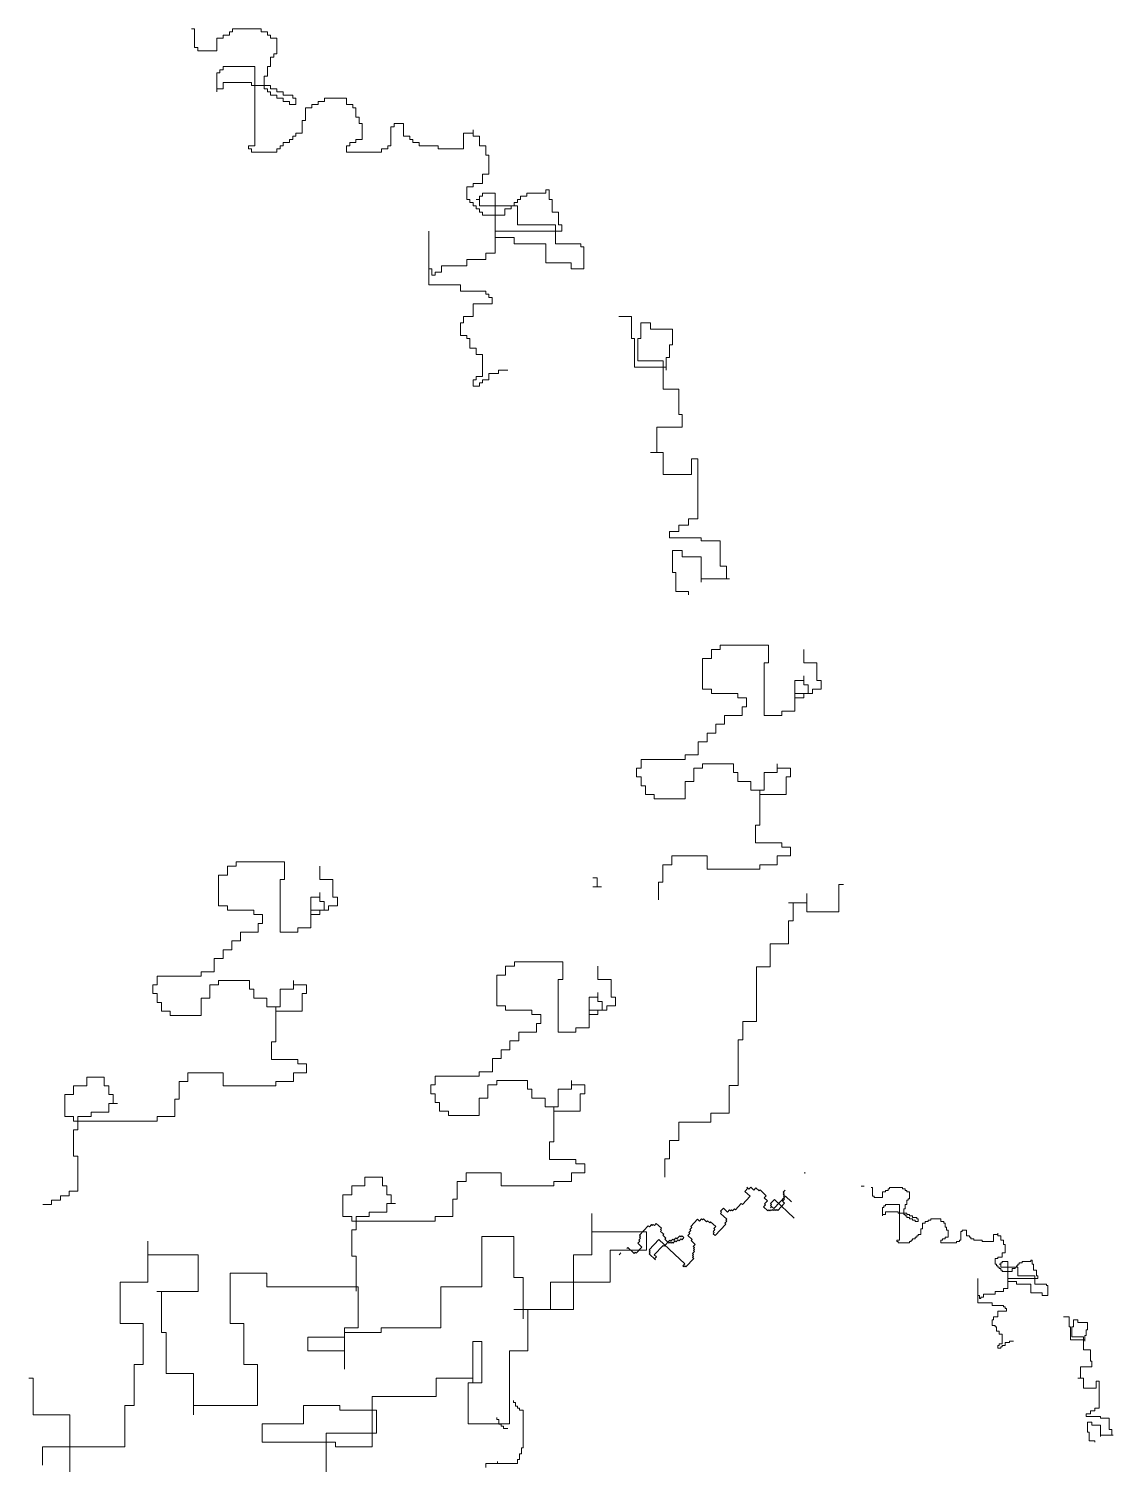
# Model space of a CAD drawing. Header units: millimetres. Extents: x 12377 to 30673, y 89761 to 101952.
# Drawn here: x 25933.7 to 26130.8, y 98756.9 to 99018 of the extents above; entities that cross this region are included whole.
import ezdxf

# ---------------------------------------------------------------- set-up
doc = ezdxf.new("R2010")
doc.units = ezdxf.units.MM

# ---------------------------------------------------------------- blocks, each defined once
blk = doc.blocks.new('A$C27A05B7E')
at = {"lineweight": 0}
for p, q in [((164.48, 896.14), (165.05, 896.14)), ((165.05, 896.14), (165.05, 892.69)), ((171.38, 895.56), (171.96, 895.56)), ((171.38, 894.99), (171.38, 895.56)), ((171.96, 896.14), (177.14, 896.14)), ((171.96, 895.56), (171.96, 896.14)), ((177.14, 896.14), (177.14, 895.56)), ((177.14, 895.56), (178.29, 895.56)), ((178.29, 895.56), (178.29, 894.99)), ((169.08, 894.41), (170.23, 894.41)), ((169.08, 892.11), (169.08, 894.41)), ((170.23, 894.99), (171.38, 894.99)), ((170.23, 894.41), (170.23, 894.99)), ((178.29, 894.99), (178.87, 894.99)), ((178.87, 894.99), (178.87, 894.41)), ((178.87, 894.41), (180.02, 894.41)), ((180.02, 894.41), (180.02, 891.54)), ((165.05, 892.69), (165.63, 892.69)), ((165.63, 892.69), (165.63, 892.11)), ((165.63, 892.11), (169.08, 892.11)), ((178.87, 890.96), (178.87, 889.24)), ((179.44, 890.96), (178.87, 890.96)), ((179.44, 891.54), (179.44, 890.96)), ((180.02, 891.54), (179.44, 891.54)), ((169.08, 888.09), (169.66, 888.09)), ((169.08, 884.64), (169.08, 888.09)), ((169.66, 888.66), (170.23, 888.66)), ((169.66, 888.09), (169.66, 888.66)), ((170.23, 889.24), (175.99, 889.24)), ((170.23, 888.66), (170.23, 889.24)), ((175.99, 889.24), (175.99, 874.86)), ((178.29, 889.24), (178.29, 887.51)), ((178.87, 889.24), (178.29, 889.24)), ((170.23, 885.21), (169.08, 885.21)), ((170.23, 886.36), (170.23, 885.21)), ((175.41, 886.36), (170.23, 886.36)), ((175.41, 885.79), (175.41, 886.36)), ((178.87, 885.79), (175.41, 885.79)), ((177.71, 887.51), (177.71, 885.21)), ((178.29, 887.51), (177.71, 887.51)), ((177.71, 885.21), (178.29, 885.21)), ((178.29, 885.21), (178.29, 884.64)), ((178.87, 885.21), (178.87, 885.79)), ((180.02, 885.21), (178.87, 885.21)), ((180.02, 884.64), (180.02, 885.21)), ((178.29, 884.64), (178.87, 884.64)), ((178.87, 884.64), (178.87, 884.06)), ((178.87, 884.06), (180.02, 884.06)), ((181.17, 884.64), (180.02, 884.64)), ((180.02, 884.06), (180.02, 883.49)), ((180.02, 883.49), (181.17, 883.49)), ((181.17, 884.06), (181.17, 884.64)), ((182.89, 884.06), (181.17, 884.06)), ((181.17, 883.49), (181.17, 882.91)), ((181.17, 882.91), (182.32, 882.91)), ((182.32, 882.91), (182.32, 882.34)), ((182.89, 883.49), (182.89, 884.06)), ((183.47, 883.49), (182.89, 883.49)), ((183.47, 882.34), (183.47, 883.49)), ((187.5, 882.91), (188.65, 882.91)), ((187.5, 882.34), (187.5, 882.91)), ((188.65, 882.91), (188.65, 883.49)), ((188.65, 883.49), (192.68, 883.49)), ((192.68, 883.49), (192.68, 882.34)), ((182.32, 882.34), (183.47, 882.34)), ((185.2, 881.76), (186.35, 881.76)), ((185.2, 879.46), (185.2, 881.76)), ((186.35, 882.34), (187.5, 882.34)), ((186.35, 881.76), (186.35, 882.34)), ((192.68, 882.34), (193.83, 882.34)), ((193.83, 882.34), (193.83, 881.76)), ((193.83, 881.76), (194.4, 881.76)), ((194.4, 881.76), (194.4, 880.04)), ((194.4, 880.04), (194.98, 880.04)), ((194.98, 880.04), (194.98, 878.89)), ((183.47, 877.16), (184.62, 877.16)), ((183.47, 876.59), (183.47, 877.16)), ((184.62, 879.46), (185.2, 879.46)), ((184.62, 877.16), (184.62, 879.46)), ((194.98, 878.89), (195.55, 878.89)), ((195.55, 878.89), (195.55, 876.01)), ((200.73, 878.31), (201.31, 878.31)), ((200.73, 874.86), (200.73, 878.31)), ((201.31, 878.89), (203.03, 878.89)), ((201.31, 878.31), (201.31, 878.89)), ((203.03, 878.89), (203.03, 876.59)), ((213.97, 877.16), (215.69, 877.16)), ((213.97, 874.29), (213.97, 877.16)), ((215.69, 877.74), (215.69, 876.59)), ((215.69, 877.16), (215.69, 877.74)), ((174.84, 874.86), (174.84, 874.29)), ((175.99, 874.86), (174.84, 874.86)), ((180.59, 874.86), (181.17, 874.86)), ((180.59, 874.29), (180.59, 874.86)), ((181.17, 875.44), (182.32, 875.44)), ((181.17, 874.86), (181.17, 875.44)), ((182.32, 876.01), (182.89, 876.01)), ((182.32, 875.44), (182.32, 876.01)), ((182.89, 876.59), (183.47, 876.59)), ((182.89, 876.01), (182.89, 876.59)), ((193.25, 874.86), (192.68, 874.86)), ((192.68, 874.86), (192.68, 873.71)), ((193.25, 875.44), (193.25, 874.86)), ((194.4, 875.44), (193.25, 875.44)), ((194.4, 876.01), (194.4, 875.44)), ((195.55, 876.01), (194.4, 876.01)), ((200.16, 874.86), (200.73, 874.86)), ((200.16, 874.29), (200.16, 874.86)), ((203.03, 876.59), (204.19, 876.59)), ((204.19, 876.59), (204.19, 876.01)), ((204.19, 876.01), (204.76, 876.01)), ((204.76, 876.01), (204.76, 875.44)), ((204.76, 875.44), (205.91, 875.44)), ((205.91, 875.44), (205.91, 874.86)), ((205.91, 874.86), (209.36, 874.86)), ((209.36, 874.86), (209.36, 874.29)), ((215.69, 876.59), (216.85, 876.59)), ((216.85, 876.59), (216.85, 874.86)), ((216.85, 874.86), (218, 874.86)), ((218, 874.86), (218, 873.14)), ((174.84, 874.29), (175.41, 874.29)), ((175.41, 874.29), (175.41, 873.71)), ((175.41, 873.71), (180.02, 873.71)), ((180.02, 874.29), (180.59, 874.29)), ((180.02, 873.71), (180.02, 874.29)), ((192.68, 873.71), (199.01, 873.71)), ((199.01, 874.29), (200.16, 874.29)), ((199.01, 873.71), (199.01, 874.29)), ((209.36, 874.29), (213.97, 874.29)), ((218, 873.14), (218.57, 873.14)), ((218.57, 873.14), (218.57, 869.69)), ((217.42, 869.69), (217.42, 867.96)), ((218.57, 869.69), (217.42, 869.69)), ((214.54, 867.39), (214.54, 865.09)), ((215.69, 867.39), (214.54, 867.39)), ((215.69, 867.96), (215.69, 867.39)), ((217.42, 867.96), (215.69, 867.96)), ((228.93, 866.81), (229.51, 866.81)), ((228.93, 866.24), (228.93, 866.81)), ((229.51, 866.81), (229.51, 865.09)), ((214.54, 865.09), (215.12, 865.09)), ((215.12, 865.09), (215.12, 864.51)), ((215.12, 864.51), (215.69, 864.51)), ((215.69, 864.51), (215.69, 863.94)), ((216.27, 865.09), (216.85, 865.09)), ((216.85, 865.09), (216.27, 865.09)), ((216.85, 865.66), (217.42, 865.66)), ((216.85, 865.09), (216.85, 865.66)), ((216.85, 863.94), (216.85, 865.09)), ((217.42, 866.24), (219.72, 866.24)), ((217.42, 865.66), (217.42, 866.24)), ((219.72, 866.24), (219.72, 855.31)), ((223.18, 864.51), (223.75, 864.51)), ((223.18, 863.94), (223.18, 864.51)), ((223.75, 865.09), (224.33, 865.09)), ((223.75, 864.51), (223.75, 865.09)), ((224.33, 865.66), (225.48, 865.66)), ((224.33, 865.09), (224.33, 865.66)), ((225.48, 866.24), (228.93, 866.24)), ((225.48, 865.66), (225.48, 866.24)), ((229.51, 865.09), (230.08, 865.09)), ((230.08, 865.09), (230.08, 862.79)), ((215.69, 863.94), (216.27, 863.94)), ((216.27, 863.94), (216.27, 863.36)), ((216.27, 863.36), (216.85, 863.36)), ((223.75, 863.94), (216.85, 863.94)), ((216.85, 863.36), (216.85, 862.79)), ((216.85, 862.79), (217.42, 862.79)), ((217.42, 862.79), (217.42, 862.21)), ((217.42, 862.21), (221.45, 862.21)), ((221.45, 863.36), (222.6, 863.36)), ((221.45, 862.21), (221.45, 863.36)), ((222.6, 863.94), (223.18, 863.94)), ((222.6, 863.36), (222.6, 863.94)), ((223.75, 860.49), (223.75, 863.94)), ((230.08, 862.79), (231.23, 862.79)), ((231.23, 862.79), (231.23, 860.49)), ((207.64, 859.34), (207.64, 849.56)), ((207.64, 852.44), (207.64, 859.34)), ((219.72, 859.34), (219.72, 858.19)), ((231.81, 859.34), (219.72, 859.34)), ((230.66, 860.49), (223.75, 860.49)), ((230.66, 857.04), (230.66, 860.49)), ((231.23, 860.49), (231.81, 860.49)), ((231.81, 860.49), (231.81, 859.34)), ((219.72, 858.19), (223.18, 858.19)), ((223.18, 858.19), (223.18, 857.04)), ((223.18, 857.04), (228.93, 857.04)), ((228.93, 857.04), (228.93, 853.59)), ((235.26, 857.04), (230.66, 857.04)), ((235.26, 856.46), (235.26, 857.04)), ((235.84, 856.46), (235.26, 856.46)), ((235.84, 852.44), (235.84, 856.46)), ((214.54, 854.16), (214.54, 853.01)), ((218, 854.16), (214.54, 854.16)), ((218, 855.31), (218, 854.16)), ((219.72, 855.31), (218, 855.31)), ((208.21, 852.44), (207.64, 852.44)), ((208.21, 851.29), (208.21, 852.44)), ((208.79, 851.29), (208.21, 851.29)), ((208.79, 851.86), (208.79, 851.29)), ((209.94, 851.86), (208.79, 851.86)), ((209.94, 853.01), (209.94, 851.86)), ((214.54, 853.01), (209.94, 853.01)), ((228.93, 853.59), (233.53, 853.59)), ((233.53, 853.59), (233.53, 852.44)), ((233.53, 852.44), (235.84, 852.44)), ((207.64, 849.56), (213.39, 849.56)), ((213.39, 849.56), (213.39, 848.41)), ((213.39, 848.41), (218, 848.41)), ((218, 848.41), (218, 847.84)), ((215.69, 846.11), (215.69, 843.81)), ((219.15, 846.11), (215.69, 846.11)), ((218, 847.84), (218.57, 847.84)), ((218.57, 847.84), (218.57, 847.26)), ((218.57, 847.26), (219.15, 847.26)), ((219.15, 847.26), (219.15, 846.11)), ((213.97, 843.81), (213.97, 842.66)), ((215.69, 843.81), (213.97, 843.81)), ((242.17, 843.81), (244.47, 843.81)), ((244.47, 843.81), (244.47, 839.79)), ((213.39, 842.66), (213.39, 840.36)), ((213.97, 842.66), (213.39, 842.66)), ((246.19, 842.66), (246.19, 839.79)), ((247.92, 842.66), (246.19, 842.66)), ((247.92, 841.51), (247.92, 842.66)), ((251.95, 841.51), (247.92, 841.51)), ((251.95, 838.64), (251.95, 841.51)), ((213.39, 840.36), (214.54, 840.36)), ((214.54, 840.36), (214.54, 839.79)), ((214.54, 839.79), (215.12, 839.79)), ((215.12, 839.79), (215.12, 838.06)), ((215.12, 838.06), (216.27, 838.06)), ((216.27, 838.06), (216.27, 836.91)), ((244.47, 839.79), (245.04, 839.79)), ((245.04, 839.79), (245.04, 834.61)), ((245.62, 839.79), (245.62, 835.76)), ((246.19, 839.79), (245.62, 839.79)), ((251.37, 838.64), (251.95, 838.64)), ((251.37, 836.34), (251.37, 838.64)), ((216.27, 836.91), (217.42, 836.91)), ((217.42, 836.91), (217.42, 832.89)), ((245.62, 835.76), (250.22, 835.76)), ((250.22, 835.76), (250.22, 830.59)), ((250.8, 836.34), (251.37, 836.34)), ((250.8, 834.04), (250.8, 836.34)), ((216.27, 832.89), (216.27, 832.31)), ((217.42, 832.89), (216.27, 832.89)), ((218.57, 833.46), (220.3, 833.46)), ((218.57, 832.31), (218.57, 833.46)), ((220.3, 834.04), (222.02, 834.04)), ((220.3, 833.46), (220.3, 834.04)), ((245.04, 834.61), (250.8, 834.61)), ((250.8, 834.61), (250.8, 834.04)), ((215.69, 832.31), (215.69, 831.16)), ((216.27, 832.31), (215.69, 832.31)), ((215.69, 831.16), (216.85, 831.16)), ((216.85, 831.74), (217.42, 831.74)), ((216.85, 831.16), (216.85, 831.74)), ((217.42, 832.31), (218.57, 832.31)), ((217.42, 831.74), (217.42, 832.31)), ((250.22, 830.59), (253.1, 830.59)), ((253.1, 830.59), (253.1, 825.99)), ((253.1, 825.99), (253.68, 825.99)), ((253.68, 825.99), (253.68, 823.69)), ((249.07, 823.69), (249.07, 819.09)), ((253.68, 823.69), (249.07, 823.69)), ((247.92, 819.09), (250.22, 819.09)), ((249.07, 819.09), (247.92, 819.09)), ((250.22, 819.09), (250.22, 815.06)), ((255.4, 817.94), (256.55, 817.94)), ((255.4, 815.06), (255.4, 817.94)), ((256.55, 817.94), (256.55, 807.01)), ((250.22, 815.06), (255.4, 815.06)), ((254.83, 807.01), (254.83, 805.86)), ((256.55, 807.01), (254.83, 807.01)), ((251.37, 804.71), (251.37, 803.56)), ((253.1, 804.71), (251.37, 804.71)), ((253.1, 805.86), (253.1, 804.71)), ((254.83, 805.86), (253.1, 805.86)), ((251.37, 803.56), (257.13, 803.56)), ((257.13, 803.56), (257.13, 802.99)), ((257.13, 802.99), (260.58, 802.99)), ((260.58, 802.99), (260.58, 798.39)), ((253.68, 801.26), (251.95, 801.26)), ((251.95, 801.26), (251.95, 797.24)), ((253.68, 800.11), (253.68, 801.26)), ((257.13, 800.11), (253.68, 800.11)), ((257.13, 795.51), (257.13, 800.11)), ((251.95, 797.24), (252.52, 797.24)), ((252.52, 797.24), (252.52, 793.79)), ((260.58, 798.39), (261.73, 798.39)), ((261.73, 798.39), (261.73, 796.09)), ((252.52, 793.79), (254.83, 793.79)), ((254.83, 793.79), (254.83, 793.21)), ((262.31, 796.09), (257.13, 796.09)), ((257.13, 796.09), (257.13, 795.51)), ((261.73, 796.09), (262.31, 796.09)), ((260.6, 783.23), (259.01, 783.23)), ((259.01, 783.23), (259.01, 781.63)), ((269.4, 784.03), (260.6, 784.03)), ((260.6, 784.03), (260.6, 783.23)), ((269.4, 780.84), (269.4, 784.03)), ((275.79, 783.23), (275.79, 780.84)), ((259.01, 781.63), (257.41, 781.63)), ((257.41, 781.63), (257.41, 776.04)), ((268.6, 780.84), (269.4, 780.84)), ((268.6, 771.25), (268.6, 780.84)), ((275.79, 780.84), (278.19, 780.84)), ((278.19, 780.84), (278.19, 777.64)), ((275.79, 777.64), (275.79, 778.44)), ((275.79, 778.44), (275.79, 776.84)), ((257.41, 776.04), (259.01, 776.04)), ((259.01, 776.04), (259.01, 775.25)), ((274.19, 774.45), (274.19, 777.64)), ((274.19, 777.64), (275.79, 777.64)), ((275.79, 776.84), (276.59, 776.84)), ((276.59, 776.84), (276.59, 775.25)), ((278.99, 776.04), (277.39, 776.04)), ((277.39, 776.04), (277.39, 775.25)), ((278.19, 777.64), (278.99, 777.64)), ((278.99, 777.64), (278.99, 776.04)), ((259.01, 775.25), (263.8, 775.25)), ((263.8, 775.25), (263.8, 774.45)), ((263.8, 774.45), (265.4, 774.45)), ((265.4, 772.85), (264.6, 772.85)), ((264.6, 772.85), (264.6, 771.25)), ((265.4, 774.45), (265.4, 772.85)), ((276.59, 775.25), (274.19, 775.25)), ((274.19, 775.25), (274.19, 772.05)), ((275.79, 774.45), (274.19, 774.45)), ((277.39, 775.25), (275.79, 775.25)), ((275.79, 775.25), (275.79, 774.45)), ((264.6, 771.25), (261.4, 771.25)), ((261.4, 771.25), (261.4, 769.66)), ((271.79, 771.25), (268.6, 771.25)), ((274.19, 772.05), (271.79, 772.05)), ((271.79, 772.05), (271.79, 771.25)), ((259.81, 768.06), (258.21, 768.06)), ((258.21, 768.06), (258.21, 766.46)), ((261.4, 769.66), (259.81, 769.66)), ((259.81, 769.66), (259.81, 768.06)), ((258.21, 766.46), (256.61, 766.46)), ((256.61, 766.46), (256.61, 764.07)), ((254.21, 763.27), (246.22, 763.27)), ((246.22, 763.27), (246.22, 761.67)), ((256.61, 764.07), (254.21, 764.07)), ((254.21, 764.07), (254.21, 763.27)), ((257.41, 761.67), (257.41, 762.47)), ((257.41, 762.47), (263, 762.47)), ((263, 762.47), (263, 760.87)), ((270.99, 761.67), (270.99, 762.47)), ((270.99, 762.47), (270.99, 760.87)), ((246.22, 761.67), (245.42, 761.67)), ((245.42, 761.67), (245.42, 760.07)), ((245.42, 760.07), (246.22, 760.07)), ((246.22, 760.07), (246.22, 758.48)), ((255.81, 759.27), (255.81, 761.67)), ((255.81, 761.67), (257.41, 761.67)), ((263, 760.87), (263.8, 760.87)), ((263.8, 760.87), (263.8, 759.27)), ((270.99, 760.87), (268.6, 760.87)), ((268.6, 760.87), (268.6, 757.68)), ((273.39, 761.67), (270.99, 761.67)), ((272.59, 756.88), (272.59, 760.07)), ((272.59, 760.07), (273.39, 760.07)), ((273.39, 760.07), (273.39, 761.67)), ((246.22, 758.48), (247.02, 758.48)), ((247.02, 758.48), (247.02, 756.88)), ((254.21, 756.08), (254.21, 759.27)), ((254.21, 759.27), (255.81, 759.27)), ((263.8, 759.27), (266.2, 759.27)), ((266.2, 759.27), (266.2, 757.68)), ((266.2, 757.68), (267.8, 757.68)), ((267.8, 757.68), (267.8, 756.88)), ((268.6, 757.68), (267.8, 757.68)), ((267.8, 757.68), (267.8, 751.29)), ((247.02, 756.88), (248.62, 756.88)), ((248.62, 756.88), (248.62, 756.08)), ((248.62, 756.08), (254.21, 756.08)), ((267.8, 756.88), (272.59, 756.88)), ((267.8, 751.29), (267, 751.29)), ((267, 751.29), (267, 748.1)), ((267, 748.1), (271.79, 748.1)), ((271.79, 748.1), (271.79, 747.3)), ((271.79, 747.3), (273.39, 747.3)), ((273.39, 747.3), (273.39, 745.7)), ((172.63, 744.62), (172.63, 743.83)), ((181.42, 744.62), (172.63, 744.62)), ((181.42, 741.43), (181.42, 744.62)), ((250.21, 744.1), (250.21, 740.91)), ((251.81, 744.1), (250.21, 744.1)), ((258.21, 745.7), (251.81, 745.7)), ((251.81, 745.7), (251.81, 744.1)), ((258.21, 743.3), (258.21, 745.7)), ((270.99, 744.1), (267.8, 744.1)), ((267.8, 744.1), (267.8, 743.3)), ((273.39, 745.7), (270.99, 745.7)), ((270.99, 745.7), (270.99, 744.1)), ((169.43, 742.23), (169.43, 736.64)), ((171.03, 742.23), (169.43, 742.23)), ((171.03, 743.83), (171.03, 742.23)), ((172.63, 743.83), (171.03, 743.83)), ((180.62, 731.85), (180.62, 741.43)), ((180.62, 741.43), (181.42, 741.43)), ((187.81, 743.83), (187.81, 741.43)), ((187.81, 741.43), (190.21, 741.43)), ((190.21, 741.43), (190.21, 738.24)), ((237.43, 741.71), (238.23, 741.71)), ((238.23, 741.71), (238.23, 740.11)), ((267.8, 743.3), (258.21, 743.3)), ((187.81, 739.04), (187.81, 737.44)), ((187.81, 738.24), (187.81, 739.04)), ((239.03, 740.11), (237.43, 740.11)), ((238.23, 740.11), (239.03, 740.11)), ((250.21, 740.91), (249.42, 740.91)), ((249.42, 740.91), (249.42, 737.71)), ((276.36, 738.87), (276.36, 735.54)), ((276.36, 737.2), (276.36, 738.87)), ((282.19, 740.53), (283.02, 740.53)), ((282.19, 735.54), (282.19, 740.53)), ((169.43, 736.64), (171.03, 736.64)), ((171.03, 736.64), (171.03, 735.84)), ((186.22, 738.24), (187.81, 738.24)), ((186.22, 735.04), (186.22, 738.24)), ((187.81, 737.44), (188.61, 737.44)), ((188.61, 737.44), (188.61, 735.84)), ((189.41, 736.64), (189.41, 735.84)), ((191.01, 736.64), (189.41, 736.64)), ((190.21, 738.24), (191.01, 738.24)), ((191.01, 738.24), (191.01, 736.64)), ((273.03, 737.2), (276.36, 737.2)), ((273.87, 737.2), (273.03, 737.2)), ((273.87, 733.88), (273.87, 737.2)), ((171.03, 735.84), (175.83, 735.84)), ((175.83, 735.84), (175.83, 735.04)), ((175.83, 735.04), (177.42, 735.04)), ((177.42, 735.04), (177.42, 733.45)), ((186.22, 735.84), (186.22, 732.65)), ((188.61, 735.84), (186.22, 735.84)), ((187.81, 735.04), (186.22, 735.04)), ((187.81, 735.84), (187.81, 735.04)), ((189.41, 735.84), (187.81, 735.84)), ((273.03, 733.88), (273.87, 733.88)), ((273.03, 729.72), (273.03, 733.88)), ((276.36, 735.54), (282.19, 735.54)), ((173.43, 731.85), (173.43, 730.25)), ((176.62, 731.85), (173.43, 731.85)), ((176.62, 733.45), (176.62, 731.85)), ((177.42, 733.45), (176.62, 733.45)), ((183.82, 731.85), (180.62, 731.85)), ((183.82, 732.65), (183.82, 731.85)), ((186.22, 732.65), (183.82, 732.65)), ((170.23, 728.65), (170.23, 727.06)), ((171.83, 728.65), (170.23, 728.65)), ((171.83, 730.25), (171.83, 728.65)), ((173.43, 730.25), (171.83, 730.25)), ((269.71, 729.72), (273.03, 729.72)), ((269.71, 725.56), (269.71, 729.72)), ((168.63, 727.06), (168.63, 724.66)), ((170.23, 727.06), (168.63, 727.06)), ((223.19, 726.44), (223.19, 725.64)), ((231.98, 726.44), (223.19, 726.44)), ((231.98, 723.24), (231.98, 726.44)), ((158.24, 723.86), (158.24, 722.27)), ((166.24, 723.86), (158.24, 723.86)), ((166.24, 724.66), (166.24, 723.86)), ((168.63, 724.66), (166.24, 724.66)), ((219.99, 724.04), (219.99, 718.45)), ((221.59, 724.04), (219.99, 724.04)), ((221.59, 725.64), (221.59, 724.04)), ((223.19, 725.64), (221.59, 725.64)), ((231.18, 713.66), (231.18, 723.24)), ((231.18, 723.24), (231.98, 723.24)), ((238.37, 725.64), (238.37, 723.24)), ((238.37, 723.24), (240.77, 723.24)), ((240.77, 723.24), (240.77, 720.05)), ((267.21, 725.56), (269.71, 725.56)), ((267.21, 715.59), (267.21, 725.56)), ((157.44, 722.27), (157.44, 720.67)), ((158.24, 722.27), (157.44, 722.27)), ((157.44, 720.67), (158.24, 720.67)), ((158.24, 720.67), (158.24, 719.07)), ((167.83, 722.27), (169.43, 722.27)), ((167.83, 719.87), (167.83, 722.27)), ((169.43, 723.06), (175.03, 723.06)), ((169.43, 722.27), (169.43, 723.06)), ((175.03, 723.06), (175.03, 721.47)), ((175.03, 721.47), (175.83, 721.47)), ((175.83, 721.47), (175.83, 719.87)), ((180.62, 721.47), (180.62, 718.27)), ((183.02, 721.47), (180.62, 721.47)), ((183.02, 723.06), (183.02, 721.47)), ((183.02, 722.27), (183.02, 723.06)), ((185.42, 722.27), (183.02, 722.27)), ((184.62, 720.67), (185.42, 720.67)), ((184.62, 717.47), (184.62, 720.67)), ((185.42, 720.67), (185.42, 722.27)), ((238.37, 720.85), (238.37, 719.25)), ((238.37, 720.05), (238.37, 720.85)), ((158.24, 719.07), (159.04, 719.07)), ((159.04, 719.07), (159.04, 717.47)), ((166.24, 719.87), (167.83, 719.87)), ((166.24, 716.68), (166.24, 719.87)), ((175.83, 719.87), (178.22, 719.87)), ((178.22, 719.87), (178.22, 718.27)), ((178.22, 718.27), (179.82, 718.27)), ((179.82, 718.27), (179.82, 711.88)), ((180.62, 718.27), (179.82, 718.27)), ((179.82, 718.27), (179.82, 717.47)), ((219.99, 718.45), (221.59, 718.45)), ((221.59, 718.45), (221.59, 717.65)), ((236.78, 720.05), (238.37, 720.05)), ((236.78, 716.86), (236.78, 720.05)), ((238.37, 719.25), (239.17, 719.25)), ((239.17, 719.25), (239.17, 717.65)), ((239.97, 718.45), (239.97, 717.65)), ((241.57, 718.45), (239.97, 718.45)), ((240.77, 720.05), (241.57, 720.05)), ((241.57, 720.05), (241.57, 718.45)), ((159.04, 717.47), (160.64, 717.47)), ((160.64, 717.47), (160.64, 716.68)), ((160.64, 716.68), (166.24, 716.68)), ((179.82, 717.47), (184.62, 717.47)), ((221.59, 717.65), (226.39, 717.65)), ((226.39, 717.65), (226.39, 716.86)), ((226.39, 716.86), (227.98, 716.86)), ((227.98, 716.86), (227.98, 715.26)), ((236.78, 717.65), (236.78, 714.46)), ((239.17, 717.65), (236.78, 717.65)), ((238.37, 716.86), (236.78, 716.86)), ((238.37, 717.65), (238.37, 716.86)), ((239.97, 717.65), (238.37, 717.65)), ((264.71, 715.59), (267.21, 715.59)), ((264.71, 712.26), (264.71, 715.59)), ((223.99, 713.66), (223.99, 712.06)), ((227.19, 713.66), (223.99, 713.66)), ((227.19, 715.26), (227.19, 713.66)), ((227.98, 715.26), (227.19, 715.26)), ((234.38, 713.66), (231.18, 713.66)), ((234.38, 714.46), (234.38, 713.66)), ((236.78, 714.46), (234.38, 714.46)), ((179.02, 711.88), (179.02, 708.69)), ((179.82, 711.88), (179.02, 711.88)), ((220.79, 710.47), (220.79, 708.87)), ((222.39, 710.47), (220.79, 710.47)), ((222.39, 712.06), (222.39, 710.47)), ((223.99, 712.06), (222.39, 712.06)), ((263.88, 703.95), (263.88, 712.26)), ((263.88, 712.26), (264.71, 712.26)), ((179.02, 708.69), (183.82, 708.69)), ((183.82, 708.69), (183.82, 707.89)), ((183.82, 707.89), (185.42, 707.89)), ((185.42, 707.89), (185.42, 706.29)), ((219.19, 708.87), (219.19, 706.47)), ((220.79, 708.87), (219.19, 708.87)), ((145.46, 705.5), (148.65, 705.5)), ((145.46, 703.9), (145.46, 705.5)), ((148.65, 705.5), (148.65, 703.9)), ((163.84, 706.29), (163.84, 704.7)), ((170.23, 706.29), (163.84, 706.29)), ((170.23, 703.9), (170.23, 706.29)), ((183.02, 706.29), (183.02, 704.7)), ((185.42, 706.29), (183.02, 706.29)), ((208.8, 705.68), (208.8, 704.08)), ((216.8, 705.68), (208.8, 705.68)), ((216.8, 706.47), (216.8, 705.68)), ((219.19, 706.47), (216.8, 706.47)), ((219.99, 704.88), (225.59, 704.88)), ((219.99, 704.08), (219.99, 704.88)), ((225.59, 704.88), (225.59, 703.28)), ((233.58, 704.88), (233.58, 703.28)), ((233.58, 704.08), (233.58, 704.88)), ((141.46, 698.31), (141.46, 702.3)), ((141.46, 702.3), (143.06, 702.3)), ((143.06, 703.9), (145.46, 703.9)), ((143.06, 702.3), (143.06, 703.9)), ((148.65, 703.9), (149.45, 703.9)), ((149.45, 703.9), (149.45, 702.3)), ((149.45, 702.3), (150.25, 702.3)), ((150.25, 702.3), (150.25, 700.7)), ((163.84, 704.7), (162.24, 704.7)), ((162.24, 704.7), (162.24, 701.5)), ((179.82, 703.9), (170.23, 703.9)), ((179.82, 704.7), (179.82, 703.9)), ((183.02, 704.7), (179.82, 704.7)), ((208, 704.08), (208, 702.48)), ((208.8, 704.08), (208, 704.08)), ((208, 702.48), (208.8, 702.48)), ((208.8, 702.48), (208.8, 700.88)), ((218.39, 704.08), (219.99, 704.08)), ((218.39, 701.68), (218.39, 704.08)), ((225.59, 703.28), (226.39, 703.28)), ((226.39, 703.28), (226.39, 701.68)), ((231.18, 703.28), (231.18, 700.09)), ((233.58, 703.28), (231.18, 703.28)), ((235.98, 704.08), (233.58, 704.08)), ((235.18, 702.48), (235.98, 702.48)), ((235.18, 699.29), (235.18, 702.48)), ((235.98, 702.48), (235.98, 704.08)), ((262.22, 698.96), (262.22, 703.95)), ((262.22, 703.95), (263.88, 703.95)), ((149.45, 700.7), (149.45, 699.11)), ((151.05, 700.7), (149.45, 700.7)), ((150.25, 700.7), (151.05, 700.7)), ((161.44, 701.5), (161.44, 698.31)), ((162.24, 701.5), (161.44, 701.5)), ((208.8, 700.88), (209.6, 700.88)), ((209.6, 700.88), (209.6, 699.29)), ((216.8, 701.68), (218.39, 701.68)), ((216.8, 698.49), (216.8, 701.68)), ((226.39, 701.68), (228.78, 701.68)), ((228.78, 701.68), (228.78, 700.09)), ((228.78, 700.09), (230.38, 700.09)), ((230.38, 700.09), (230.38, 693.7)), ((231.18, 700.09), (230.38, 700.09)), ((230.38, 700.09), (230.38, 699.29)), ((143.06, 698.31), (141.46, 698.31)), ((143.06, 697.51), (143.06, 698.31)), ((158.24, 697.51), (143.06, 697.51)), ((143.86, 698.31), (143.86, 695.91)), ((146.25, 698.31), (143.86, 698.31)), ((146.25, 699.11), (146.25, 698.31)), ((149.45, 699.11), (146.25, 699.11)), ((158.24, 698.31), (158.24, 697.51)), ((161.44, 698.31), (158.24, 698.31)), ((209.6, 699.29), (211.2, 699.29)), ((211.2, 699.29), (211.2, 698.49)), ((211.2, 698.49), (216.8, 698.49)), ((230.38, 699.29), (235.18, 699.29)), ((253.06, 697.3), (258.89, 697.3)), ((253.06, 693.97), (253.06, 697.3)), ((258.89, 698.96), (262.22, 698.96)), ((258.89, 697.3), (258.89, 698.96)), ((143.06, 695.91), (143.06, 691.12)), ((143.86, 695.91), (143.06, 695.91)), ((229.58, 693.7), (229.58, 690.5)), ((230.38, 693.7), (229.58, 693.7)), ((251.4, 693.97), (253.06, 693.97)), ((251.4, 690.65), (251.4, 693.97)), ((143.06, 691.12), (143.86, 691.12)), ((143.86, 691.12), (143.86, 684.73)), ((229.58, 690.5), (234.38, 690.5)), ((234.38, 690.5), (234.38, 689.7)), ((234.38, 689.7), (235.98, 689.7)), ((235.98, 689.7), (235.98, 688.11)), ((250.57, 690.65), (251.4, 690.65)), ((250.57, 687.32), (250.57, 690.65)), ((196.02, 687.31), (199.21, 687.31)), ((196.02, 685.71), (196.02, 687.31)), ((199.21, 687.31), (199.21, 685.71)), ((214.4, 688.11), (214.4, 686.51)), ((220.79, 688.11), (214.4, 688.11)), ((220.79, 685.71), (220.79, 688.11)), ((233.58, 688.11), (233.58, 686.51)), ((235.98, 688.11), (233.58, 688.11)), ((276.01, 688.23), (276.01, 687.97)), ((142.26, 684.73), (142.26, 683.93)), ((143.86, 684.73), (142.26, 684.73)), ((192.02, 680.12), (192.02, 684.11)), ((192.02, 684.11), (193.62, 684.11)), ((193.62, 685.71), (196.02, 685.71)), ((193.62, 684.11), (193.62, 685.71)), ((199.21, 685.71), (200.01, 685.71)), ((200.01, 685.71), (200.01, 684.11)), ((200.01, 684.11), (200.81, 684.11)), ((200.81, 684.11), (200.81, 682.52)), ((214.4, 686.51), (212.8, 686.51)), ((212.8, 686.51), (212.8, 683.32)), ((230.38, 685.71), (220.79, 685.71)), ((230.38, 686.51), (230.38, 685.71)), ((233.58, 686.51), (230.38, 686.51)), ((265.11, 684.71), (265.64, 685.28)), ((266.05, 683.83), (265.11, 684.71)), ((265.64, 685.28), (265.45, 685.46)), ((265.45, 685.46), (265.83, 685.1)), ((265.83, 685.1), (266.18, 685.48)), ((266.18, 685.48), (266.75, 684.95)), ((266.75, 684.95), (267.1, 685.33)), ((267.1, 685.33), (267.67, 684.8)), ((267.67, 684.8), (267.85, 684.98)), ((267.85, 684.98), (268.98, 683.92)), ((272.07, 684.57), (272.43, 684.95)), ((272.26, 684.39), (272.07, 684.57)), ((272.08, 684.21), (272.26, 684.39)), ((272.27, 684.03), (272.08, 684.21)), ((272.1, 683.84), (272.27, 684.03)), ((286.23, 685.68), (286.75, 685.68)), ((288.05, 685.42), (288.31, 685.42)), ((288.31, 685.42), (288.31, 683.87)), ((290.12, 684.64), (290.64, 684.64)), ((290.12, 683.61), (290.12, 684.64)), ((290.64, 684.9), (291.15, 684.9)), ((290.64, 684.64), (290.64, 684.9)), ((291.15, 685.16), (291.41, 685.16)), ((291.15, 684.9), (291.15, 685.16)), ((291.41, 685.42), (293.74, 685.42)), ((291.41, 685.16), (291.41, 685.42)), ((293.74, 685.42), (293.74, 685.16)), ((293.74, 685.16), (294.26, 685.16)), ((294.26, 685.16), (294.26, 684.9)), ((294.26, 684.9), (294.52, 684.9)), ((294.52, 684.9), (294.52, 684.64)), ((294.52, 684.64), (295.04, 684.64)), ((295.04, 684.64), (295.04, 683.35)), ((139.06, 682.34), (137.46, 682.34)), ((139.06, 683.14), (139.06, 682.34)), ((140.66, 683.14), (139.06, 683.14)), ((140.66, 683.93), (140.66, 683.14)), ((142.26, 683.93), (140.66, 683.93)), ((200.01, 682.52), (200.01, 680.92)), ((201.61, 682.52), (200.01, 682.52)), ((200.81, 682.52), (201.61, 682.52)), ((212, 683.32), (212, 680.12)), ((212.8, 683.32), (212, 683.32)), ((260.65, 681.09), (261.18, 681.66)), ((261.18, 681.66), (261.93, 680.95)), ((262.84, 681.16), (263.19, 681.54)), ((263.19, 681.54), (263.38, 681.36)), ((263.38, 681.36), (264.45, 682.49)), ((264.45, 682.49), (264.64, 682.32)), ((264.64, 682.32), (266.05, 683.83)), ((268.85, 682.27), (268.49, 681.89)), ((268.49, 681.89), (269.25, 681.18)), ((268.98, 683.92), (268.63, 683.54)), ((268.63, 683.54), (269.19, 683.01)), ((269.19, 683.01), (268.66, 682.45)), ((268.66, 682.45), (268.85, 682.27)), ((269.25, 681.18), (269.43, 681.37)), ((269.43, 681.37), (269.61, 681.2)), ((269.61, 681.2), (269.79, 681.38)), ((269.76, 682.48), (270.47, 683.24)), ((269.95, 682.3), (269.76, 682.48)), ((269.77, 682.12), (269.95, 682.3)), ((269.96, 681.94), (269.77, 682.12)), ((269.96, 681.94), (269.78, 681.75)), ((269.78, 681.75), (269.96, 681.94)), ((269.79, 681.38), (269.98, 681.21)), ((270.34, 681.58), (269.96, 681.94)), ((269.98, 681.21), (270.16, 681.4)), ((270.16, 681.4), (270.35, 681.22)), ((272.46, 683.85), (270.34, 681.58)), ((270.35, 681.22), (270.52, 681.41)), ((270.47, 683.24), (274.05, 679.87)), ((270.52, 681.41), (270.71, 681.23)), ((270.71, 681.23), (270.89, 681.42)), ((270.89, 681.42), (271.08, 681.24)), ((271.08, 681.24), (272.32, 682.56)), ((271.94, 682.92), (272.3, 683.3)), ((272.32, 682.56), (271.94, 682.92)), ((272.28, 683.66), (272.1, 683.84)), ((272.11, 683.47), (272.28, 683.66)), ((272.3, 683.3), (272.11, 683.47)), ((273.59, 682.79), (272.46, 683.85)), ((288.31, 683.87), (288.57, 683.87)), ((288.57, 683.87), (288.57, 683.61)), ((288.57, 683.61), (290.12, 683.61)), ((290.12, 681.8), (290.38, 681.8)), ((290.12, 680.25), (290.12, 681.8)), ((290.38, 682.06), (290.64, 682.06)), ((290.38, 681.8), (290.38, 682.06)), ((290.64, 682.32), (293.23, 682.32)), ((290.64, 682.06), (290.64, 682.32)), ((293.23, 682.32), (293.23, 675.85)), ((294, 681.54), (294, 680.5)), ((294.26, 681.54), (294, 681.54)), ((294.26, 682.32), (294.26, 681.54)), ((294.52, 682.32), (294.26, 682.32)), ((294.52, 683.09), (294.52, 682.32)), ((294.78, 683.09), (294.52, 683.09)), ((294.78, 683.35), (294.78, 683.09)), ((295.04, 683.35), (294.78, 683.35)), ((193.62, 680.12), (192.02, 680.12)), ((193.62, 679.32), (193.62, 680.12)), ((208.8, 679.32), (193.62, 679.32)), ((194.42, 680.12), (194.42, 677.73)), ((196.82, 680.12), (194.42, 680.12)), ((196.82, 680.92), (196.82, 680.12)), ((200.01, 680.92), (196.82, 680.92)), ((208.8, 680.12), (208.8, 679.32)), ((212, 680.12), (208.8, 680.12)), ((237.26, 680.67), (237.26, 673.19)), ((237.26, 677.34), (237.26, 680.67)), ((248.64, 678.5), (248.99, 678.88)), ((248.99, 678.88), (249.94, 678)), ((255.24, 678.35), (256.48, 679.67)), ((256.48, 679.67), (256.86, 679.32)), ((256.86, 679.32), (257.21, 679.7)), ((257.21, 679.7), (257.4, 679.52)), ((257.4, 679.52), (257.58, 679.71)), ((257.58, 679.71), (258.14, 679.18)), ((258.14, 679.18), (258.32, 679.37)), ((258.32, 679.37), (258.7, 679.01)), ((258.7, 679.01), (258.87, 679.2)), ((258.87, 679.2), (259.82, 678.32)), ((259.69, 676.66), (261.63, 678.74)), ((260.83, 680.91), (260.65, 681.09)), ((260.66, 680.72), (260.83, 680.91)), ((261.79, 679.66), (260.66, 680.72)), ((261.45, 678.92), (261.8, 679.29)), ((261.63, 678.74), (261.45, 678.92)), ((261.61, 679.47), (261.79, 679.66)), ((261.8, 679.29), (261.61, 679.47)), ((261.93, 680.95), (262.29, 681.33)), ((262.29, 681.33), (262.47, 681.15)), ((262.47, 681.15), (262.65, 681.34)), ((262.65, 681.34), (262.84, 681.16)), ((290.64, 680.5), (290.12, 680.5)), ((290.64, 681.02), (290.64, 680.5)), ((292.97, 681.02), (290.64, 681.02)), ((292.97, 680.76), (292.97, 681.02)), ((294.52, 680.76), (292.97, 680.76)), ((294, 680.5), (294.26, 680.5)), ((294.26, 680.5), (294.26, 680.25)), ((294.26, 680.25), (294.52, 680.25)), ((294.52, 680.5), (294.52, 680.76)), ((295.04, 680.5), (294.52, 680.5)), ((294.52, 680.25), (294.52, 679.99)), ((294.52, 679.99), (295.04, 679.99)), ((295.04, 680.25), (295.04, 680.5)), ((295.56, 680.25), (295.04, 680.25)), ((295.04, 679.99), (295.04, 679.73)), ((295.04, 679.73), (295.56, 679.73)), ((295.56, 679.99), (295.56, 680.25)), ((296.33, 679.99), (295.56, 679.99)), ((295.56, 679.73), (295.56, 679.47)), ((295.56, 679.47), (296.07, 679.47)), ((296.07, 679.47), (296.07, 679.21)), ((296.07, 679.21), (296.59, 679.21)), ((296.33, 679.73), (296.33, 679.99)), ((296.59, 679.73), (296.33, 679.73)), ((296.59, 679.21), (296.59, 679.73)), ((297.37, 678.95), (297.89, 678.95)), ((297.37, 677.92), (297.37, 678.95)), ((297.89, 679.21), (298.41, 679.21)), ((297.89, 678.95), (297.89, 679.21)), ((298.41, 679.47), (298.92, 679.47)), ((298.41, 679.21), (298.41, 679.47)), ((298.92, 679.47), (298.92, 679.73)), ((298.92, 679.73), (300.74, 679.73)), ((300.74, 679.73), (300.74, 679.21)), ((300.74, 679.21), (301.25, 679.21)), ((301.25, 679.21), (301.25, 678.95)), ((301.25, 678.95), (301.51, 678.95)), ((301.51, 678.95), (301.51, 678.18)), ((193.62, 677.73), (193.62, 672.93)), ((194.42, 677.73), (193.62, 677.73)), ((223.11, 676.51), (217.29, 676.51)), ((217.29, 676.51), (217.29, 667.37)), ((223.11, 669.03), (223.11, 676.51)), ((247.24, 677.34), (237.26, 677.34)), ((245.79, 675.85), (246.15, 676.23)), ((245.95, 676.77), (247.54, 678.47)), ((246.14, 676.59), (245.95, 676.77)), ((245.96, 676.4), (246.14, 676.59)), ((246.15, 676.23), (245.96, 676.4)), ((247.24, 674.02), (247.24, 677.34)), ((247.54, 678.47), (247.73, 678.29)), ((247.73, 678.29), (248.09, 678.67)), ((248.09, 678.67), (248.27, 678.49)), ((248.27, 678.49), (248.45, 678.68)), ((248.45, 678.68), (248.64, 678.5)), ((249.94, 678), (249.76, 677.81)), ((249.76, 677.81), (249.95, 677.63)), ((249.95, 677.63), (249.77, 677.44)), ((249.77, 677.44), (250.34, 676.91)), ((250.34, 676.91), (250.16, 676.72)), ((250.16, 676.72), (250.73, 676.19)), ((250.73, 676.19), (250.55, 676)), ((252.56, 676.25), (252.2, 675.87)), ((252.75, 676.07), (252.56, 676.25)), ((253.28, 676.64), (252.75, 676.07)), ((253.47, 676.46), (253.28, 676.64)), ((253.64, 676.65), (253.47, 676.46)), ((254.02, 676.3), (253.64, 676.65)), ((253.67, 675.92), (254.02, 676.3)), ((254.74, 676.69), (255.09, 677.06)), ((255.5, 675.98), (254.74, 676.69)), ((254.91, 677.24), (255.26, 677.62)), ((255.09, 677.06), (254.91, 677.24)), ((255.07, 677.8), (255.43, 678.17)), ((255.26, 677.62), (255.07, 677.8)), ((255.43, 678.17), (255.24, 678.35)), ((259.65, 677.76), (259.3, 677.38)), ((259.3, 677.38), (259.49, 677.21)), ((259.49, 677.21), (259.31, 677.02)), ((259.31, 677.02), (259.69, 676.66)), ((259.82, 678.32), (259.46, 677.94)), ((259.46, 677.94), (259.65, 677.76)), ((296.07, 676.36), (296.33, 676.36)), ((296.07, 676.11), (296.07, 676.36)), ((296.33, 676.62), (296.59, 676.62)), ((296.33, 676.36), (296.33, 676.62)), ((296.59, 676.88), (297.11, 676.88)), ((296.59, 676.62), (296.59, 676.88)), ((297.11, 677.92), (297.37, 677.92)), ((297.11, 676.88), (297.11, 677.92)), ((301.51, 678.18), (301.77, 678.18)), ((301.51, 676.36), (301.51, 676.11)), ((302.03, 676.36), (301.51, 676.36)), ((301.77, 678.18), (301.77, 677.66)), ((301.77, 677.66), (302.03, 677.66)), ((302.03, 677.66), (302.03, 676.36)), ((304.36, 677.4), (304.62, 677.4)), ((304.36, 675.85), (304.36, 677.4)), ((304.62, 677.66), (305.4, 677.66)), ((304.62, 677.4), (304.62, 677.66)), ((305.4, 677.66), (305.4, 676.62)), ((305.4, 676.62), (305.92, 676.62)), ((305.92, 676.62), (305.92, 676.36)), ((305.92, 676.36), (306.17, 676.36)), ((306.17, 676.36), (306.17, 676.11)), ((310.32, 676.88), (311.09, 676.88)), ((310.32, 675.59), (310.32, 676.88)), ((311.09, 677.14), (311.09, 676.62)), ((311.09, 676.88), (311.09, 677.14)), ((311.09, 676.62), (311.61, 676.62)), ((311.61, 676.62), (311.61, 675.85)), ((156.54, 673.19), (156.54, 675.68)), ((156.54, 675.68), (156.54, 668.2)), ((240.58, 674.02), (247.24, 674.02)), ((240.58, 668.2), (240.58, 674.02)), ((242.22, 673.17), (242.57, 673.55)), ((243.64, 674.31), (243.82, 674.5)), ((243.82, 674.5), (244.95, 673.44)), ((244.95, 673.44), (245.13, 673.63)), ((245.13, 673.63), (245.32, 673.45)), ((245.32, 673.45), (246.38, 674.59)), ((245.63, 675.29), (245.98, 675.67)), ((246.38, 674.59), (245.63, 675.29)), ((245.98, 675.67), (245.79, 675.85)), ((247.68, 674.08), (249.45, 675.97)), ((247.87, 673.9), (247.68, 674.08)), ((247.69, 673.71), (247.87, 673.9)), ((247.88, 673.54), (247.69, 673.71)), ((247.7, 673.35), (247.88, 673.54)), ((250.22, 674.89), (248.62, 673.19)), ((249.45, 675.97), (254.17, 671.54)), ((250.41, 674.72), (250.22, 674.89)), ((251.47, 675.85), (250.41, 674.72)), ((250.55, 676), (251.3, 675.29)), ((251.3, 675.29), (251.48, 675.48)), ((251.66, 675.67), (251.47, 675.85)), ((251.48, 675.48), (251.67, 675.31)), ((252.01, 676.05), (251.66, 675.67)), ((251.67, 675.31), (251.85, 675.49)), ((251.85, 675.49), (252.04, 675.32)), ((252.2, 675.87), (252.01, 676.05)), ((252.04, 675.32), (252.39, 675.69)), ((252.39, 675.69), (252.58, 675.52)), ((252.58, 675.52), (252.93, 675.9)), ((252.93, 675.9), (253.12, 675.72)), ((253.12, 675.72), (253.48, 676.1)), ((253.48, 676.1), (253.67, 675.92)), ((255.32, 675.79), (255.5, 675.98)), ((256.07, 675.08), (255.32, 675.79)), ((255.58, 673.42), (255.93, 673.79)), ((255.72, 674.7), (256.07, 675.08)), ((255.91, 674.53), (255.72, 674.7)), ((255.73, 674.34), (255.91, 674.53)), ((255.92, 674.16), (255.73, 674.34)), ((255.74, 673.97), (255.92, 674.16)), ((255.93, 673.79), (255.74, 673.97)), ((292.71, 675.85), (292.71, 675.59)), ((293.23, 675.85), (292.71, 675.85)), ((292.71, 675.59), (292.97, 675.59)), ((292.97, 675.59), (292.97, 675.33)), ((292.97, 675.33), (295.04, 675.33)), ((295.04, 675.59), (295.3, 675.59)), ((295.04, 675.33), (295.04, 675.59)), ((295.3, 675.85), (295.56, 675.85)), ((295.3, 675.59), (295.3, 675.85)), ((295.56, 676.11), (296.07, 676.11)), ((295.56, 675.85), (295.56, 676.11)), ((301, 675.85), (300.74, 675.85)), ((300.74, 675.85), (300.74, 675.33)), ((300.74, 675.33), (303.58, 675.33)), ((301, 676.11), (301, 675.85)), ((301.51, 676.11), (301, 676.11)), ((303.58, 675.59), (304.1, 675.59)), ((303.58, 675.33), (303.58, 675.59)), ((304.1, 675.85), (304.36, 675.85)), ((304.1, 675.59), (304.1, 675.85)), ((306.17, 676.11), (306.69, 676.11)), ((306.69, 676.11), (306.69, 675.85)), ((306.69, 675.85), (308.25, 675.85)), ((308.25, 675.85), (308.25, 675.59)), ((308.25, 675.59), (310.32, 675.59)), ((311.61, 675.85), (312.13, 675.85)), ((311.87, 673.52), (311.87, 672.74)), ((312.39, 673.52), (311.87, 673.52)), ((312.13, 675.85), (312.13, 675.07)), ((312.13, 675.07), (312.39, 675.07)), ((312.39, 675.07), (312.39, 673.52)), ((165.7, 673.19), (156.54, 673.19)), ((165.7, 666.53), (165.7, 673.19)), ((193.62, 672.93), (194.42, 672.93)), ((194.42, 672.93), (194.42, 666.55)), ((237.26, 673.19), (233.93, 673.19)), ((233.93, 673.19), (233.93, 663.21)), ((248.84, 672.28), (247.7, 673.35)), ((248.62, 673.19), (249, 672.84)), ((249, 672.84), (248.65, 672.46)), ((248.65, 672.46), (248.84, 672.28)), ((254.17, 671.54), (253.82, 671.16)), ((253.82, 671.16), (254, 670.99)), ((254, 670.99), (254.18, 671.17)), ((254.18, 671.17), (254.37, 671)), ((254.37, 671), (255.79, 672.51)), ((255.76, 673.24), (255.58, 673.42)), ((255.59, 673.05), (255.76, 673.24)), ((255.78, 672.87), (255.59, 673.05)), ((255.6, 672.69), (255.78, 672.87)), ((255.79, 672.51), (255.6, 672.69)), ((310.58, 672.48), (310.58, 671.45)), ((311.09, 672.48), (310.58, 672.48)), ((310.58, 671.45), (310.84, 671.45)), ((310.84, 671.45), (310.84, 671.19)), ((310.84, 671.19), (311.09, 671.19)), ((311.09, 672.74), (311.09, 672.48)), ((311.87, 672.74), (311.09, 672.74)), ((311.09, 671.19), (311.09, 670.93)), ((311.09, 670.93), (311.35, 670.93)), ((311.35, 671.45), (311.61, 671.45)), ((311.61, 671.45), (311.35, 671.45)), ((311.35, 670.93), (311.35, 670.67)), ((311.61, 671.71), (311.87, 671.71)), ((311.61, 671.45), (311.61, 671.71)), ((311.61, 670.93), (311.61, 671.45)), ((314.72, 670.93), (311.61, 670.93)), ((311.87, 671.97), (312.91, 671.97)), ((311.87, 671.71), (311.87, 671.97)), ((312.91, 671.97), (312.91, 667.05)), ((314.2, 670.93), (314.46, 670.93)), ((314.2, 670.67), (314.2, 670.93)), ((314.46, 671.19), (314.72, 671.19)), ((314.46, 670.93), (314.46, 671.19)), ((314.72, 671.45), (314.98, 671.45)), ((314.72, 671.19), (314.72, 671.45)), ((314.72, 669.38), (314.72, 670.93)), ((314.98, 671.71), (315.5, 671.71)), ((314.98, 671.45), (314.98, 671.71)), ((315.5, 671.97), (317.05, 671.97)), ((315.5, 671.71), (315.5, 671.97)), ((317.05, 672.22), (317.31, 672.22)), ((317.05, 671.97), (317.05, 672.22)), ((317.31, 672.22), (317.31, 671.45)), ((317.31, 671.45), (317.57, 671.45)), ((317.57, 671.45), (317.57, 670.41)), ((171.52, 669.86), (171.52, 660.71)), ((178.18, 669.86), (171.52, 669.86)), ((178.18, 667.37), (178.18, 669.86)), ((224.77, 669.03), (223.11, 669.03)), ((224.77, 661.55), (224.77, 669.03)), ((307.47, 668.86), (307.47, 664.46)), ((307.47, 665.76), (307.47, 668.86)), ((311.35, 670.67), (311.61, 670.67)), ((311.61, 670.67), (311.61, 670.41)), ((311.61, 670.41), (311.87, 670.41)), ((311.87, 670.41), (311.87, 670.15)), ((311.87, 670.15), (313.68, 670.15)), ((312.91, 668.86), (312.91, 668.34)), ((318.35, 668.86), (312.91, 668.86)), ((312.91, 668.34), (314.46, 668.34)), ((313.68, 670.67), (314.2, 670.67)), ((313.68, 670.15), (313.68, 670.67)), ((314.46, 668.34), (314.46, 667.83)), ((317.83, 669.38), (314.72, 669.38)), ((317.57, 670.41), (318.09, 670.41)), ((317.83, 667.83), (317.83, 669.38)), ((318.09, 670.41), (318.09, 669.38)), ((318.09, 669.38), (318.35, 669.38)), ((318.35, 669.38), (318.35, 668.86)), ((151.55, 668.2), (151.55, 660.71)), ((156.54, 668.2), (151.55, 668.2)), ((158.21, 666.53), (165.7, 666.53)), ((159.04, 666.53), (158.21, 666.53)), ((159.04, 659.05), (159.04, 666.53)), ((194.82, 667.37), (178.18, 667.37)), ((194.82, 659.88), (194.82, 667.37)), ((209.8, 667.37), (209.8, 659.88)), ((217.29, 667.37), (209.8, 667.37)), ((229.77, 668.2), (240.58, 668.2)), ((229.77, 663.21), (229.77, 668.2)), ((307.73, 665.76), (307.47, 665.76)), ((307.73, 665.24), (307.73, 665.76)), ((308.5, 666.01), (308.5, 665.5)), ((310.58, 666.01), (308.5, 666.01)), ((310.58, 666.53), (310.58, 666.01)), ((312.13, 666.53), (310.58, 666.53)), ((312.13, 667.05), (312.13, 666.53)), ((312.91, 667.05), (312.13, 667.05)), ((314.46, 667.83), (317.05, 667.83)), ((317.05, 667.83), (317.05, 666.27)), ((317.05, 666.27), (319.12, 666.27)), ((319.9, 667.83), (317.83, 667.83)), ((319.12, 666.27), (319.12, 665.76)), ((319.12, 665.76), (320.16, 665.76)), ((319.9, 667.57), (319.9, 667.83)), ((320.16, 667.57), (319.9, 667.57)), ((320.16, 665.76), (320.16, 667.57)), ((223.11, 663.21), (229.77, 663.21)), ((225.61, 663.21), (223.11, 663.21)), ((224.77, 663.21), (224.77, 661.55)), ((233.93, 663.21), (224.77, 663.21)), ((225.61, 655.73), (225.61, 663.21)), ((307.47, 664.46), (310.06, 664.46)), ((307.99, 665.24), (307.73, 665.24)), ((307.99, 665.5), (307.99, 665.24)), ((308.5, 665.5), (307.99, 665.5)), ((310.06, 664.46), (310.06, 663.94)), ((310.06, 663.94), (312.13, 663.94)), ((312.13, 663.94), (312.13, 663.69)), ((312.13, 663.69), (312.39, 663.69)), ((312.39, 663.69), (312.39, 663.43)), ((312.39, 663.43), (312.65, 663.43)), ((312.65, 663.43), (312.65, 662.91)), ((151.55, 660.71), (155.71, 660.71)), ((155.71, 660.71), (155.71, 653.23)), ((171.52, 660.71), (174.02, 660.71)), ((174.02, 660.71), (174.02, 653.23)), ((310.06, 661.36), (310.06, 660.32)), ((310.32, 661.36), (310.06, 661.36)), ((310.32, 661.87), (310.32, 661.36)), ((311.09, 661.87), (310.32, 661.87)), ((311.09, 662.91), (311.09, 661.87)), ((312.65, 662.91), (311.09, 662.91)), ((323.01, 661.87), (324.04, 661.87)), ((324.04, 661.87), (324.04, 660.06)), ((324.82, 661.36), (324.82, 660.06)), ((325.6, 661.36), (324.82, 661.36)), ((325.6, 660.84), (325.6, 661.36)), ((327.41, 660.84), (325.6, 660.84)), ((327.41, 659.55), (327.41, 660.84)), ((159.87, 659.05), (159.04, 659.05)), ((159.87, 651.57), (159.87, 659.05)), ((185.67, 658.22), (185.67, 655.73)), ((192.32, 658.22), (185.67, 658.22)), ((192.32, 659.88), (194.82, 659.88)), ((192.32, 652.4), (192.32, 659.88)), ((192.32, 659.05), (192.32, 658.22)), ((198.98, 659.05), (192.32, 659.05)), ((198.98, 659.88), (198.98, 659.05)), ((209.8, 659.88), (198.98, 659.88)), ((310.06, 660.32), (310.58, 660.32)), ((310.58, 660.32), (310.58, 660.06)), ((310.58, 660.06), (310.84, 660.06)), ((310.84, 660.06), (310.84, 659.29)), ((310.84, 659.29), (311.35, 659.29)), ((311.35, 659.29), (311.35, 658.77)), ((311.35, 658.77), (311.87, 658.77)), ((311.87, 658.77), (311.87, 656.96)), ((324.04, 660.06), (324.3, 660.06)), ((324.3, 660.06), (324.3, 657.73)), ((324.56, 660.06), (324.56, 658.25)), ((324.82, 660.06), (324.56, 660.06)), ((324.56, 658.25), (326.63, 658.25)), ((326.63, 658.25), (326.63, 655.92)), ((326.89, 658.51), (327.15, 658.51)), ((326.89, 657.48), (326.89, 658.51)), ((327.15, 659.55), (327.41, 659.55)), ((327.15, 658.51), (327.15, 659.55)), ((185.67, 655.73), (192.32, 655.73)), ((192.32, 655.73), (192.32, 652.4)), ((215.62, 657.39), (217.29, 657.39)), ((215.62, 649.91), (215.62, 657.39)), ((217.29, 657.39), (217.29, 649.91)), ((222.28, 655.73), (225.61, 655.73)), ((222.28, 642.42), (222.28, 655.73)), ((311.09, 656.7), (311.09, 656.18)), ((311.35, 656.7), (311.09, 656.7)), ((311.09, 656.18), (311.61, 656.18)), ((311.35, 656.96), (311.35, 656.7)), ((311.87, 656.96), (311.35, 656.96)), ((311.61, 656.44), (311.87, 656.44)), ((311.61, 656.18), (311.61, 656.44)), ((311.87, 656.7), (312.39, 656.7)), ((311.87, 656.44), (311.87, 656.7)), ((312.39, 657.22), (313.17, 657.22)), ((312.39, 656.7), (312.39, 657.22)), ((313.17, 657.48), (313.94, 657.48)), ((313.17, 657.22), (313.17, 657.48)), ((324.3, 657.73), (326.89, 657.73)), ((326.63, 655.92), (327.93, 655.92)), ((326.89, 657.73), (326.89, 657.48)), ((327.93, 655.92), (327.93, 653.85)), ((154.05, 653.23), (154.05, 645.75)), ((155.71, 653.23), (154.05, 653.23)), ((174.02, 653.23), (176.51, 653.23)), ((176.51, 653.23), (176.51, 645.75)), ((326.11, 652.82), (326.11, 650.75)), ((328.19, 652.82), (326.11, 652.82)), ((327.93, 653.85), (328.19, 653.85)), ((328.19, 653.85), (328.19, 652.82)), ((135.74, 650.74), (134.91, 650.74)), ((135.74, 644.09), (135.74, 650.74)), ((164.86, 651.57), (159.87, 651.57)), ((164.86, 644.09), (164.86, 651.57)), ((208.96, 650.74), (215.62, 650.74)), ((208.96, 647.41), (208.96, 650.74)), ((215.62, 650.74), (215.62, 649.91)), ((325.6, 650.75), (326.63, 650.75)), ((326.11, 650.75), (325.6, 650.75)), ((326.63, 650.75), (326.63, 648.94)), ((328.96, 650.23), (329.48, 650.23)), ((328.96, 648.94), (328.96, 650.23)), ((329.48, 650.23), (329.48, 645.31)), ((197.31, 647.41), (208.96, 647.41)), ((197.31, 638.27), (197.31, 647.41)), ((214.79, 649.91), (214.79, 642.42)), ((217.29, 649.91), (214.79, 649.91)), ((326.63, 648.94), (328.96, 648.94)), ((154.05, 645.75), (152.38, 645.75)), ((152.38, 645.75), (152.38, 638.27)), ((164.86, 645.75), (164.86, 644.09)), ((176.51, 645.75), (164.86, 645.75)), ((184.83, 645.75), (184.83, 642.42)), ((191.49, 645.75), (184.83, 645.75)), ((191.49, 644.92), (191.49, 645.75)), ((198.15, 644.92), (191.49, 644.92)), ((198.15, 640.76), (198.15, 644.92)), ((223.02, 646.35), (223.02, 646.71)), ((223.38, 646.35), (223.02, 646.35)), ((223.38, 645.63), (223.38, 646.35)), ((223.74, 645.63), (223.38, 645.63)), ((223.74, 645.27), (223.74, 645.63)), ((224.1, 645.27), (223.74, 645.27)), ((224.1, 644.91), (224.1, 645.27)), ((224.82, 644.91), (224.1, 644.91)), ((224.82, 638.08), (224.82, 644.91)), ((327.93, 644.8), (327.93, 644.28)), ((328.7, 644.8), (327.93, 644.8)), ((328.7, 645.31), (328.7, 644.8)), ((329.48, 645.31), (328.7, 645.31)), ((142.4, 644.09), (135.74, 644.09)), ((142.4, 632.45), (142.4, 644.09)), ((184.83, 642.42), (177.34, 642.42)), ((177.34, 642.42), (177.34, 639.1)), ((214.79, 642.42), (222.28, 642.42)), ((220, 643.21), (220, 643.61)), ((220.39, 643.21), (220, 643.21)), ((220.39, 642.41), (220.39, 643.21)), ((220.79, 642.41), (220.39, 642.41)), ((220.79, 642.01), (220.79, 642.41)), ((327.15, 644.28), (327.15, 643.76)), ((327.93, 644.28), (327.15, 644.28)), ((327.15, 643.76), (329.74, 643.76)), ((328.19, 642.73), (327.41, 642.73)), ((327.41, 642.73), (327.41, 640.92)), ((328.19, 642.21), (328.19, 642.73)), ((329.74, 642.21), (328.19, 642.21)), ((329.74, 643.76), (329.74, 643.5)), ((329.74, 643.5), (331.29, 643.5)), ((329.74, 640.14), (329.74, 642.21)), ((331.29, 643.5), (331.29, 641.43)), ((188.99, 640.76), (198.15, 640.76)), ((188.99, 632.45), (188.99, 640.76)), ((221.19, 642.01), (220.79, 642.01)), ((221.19, 641.61), (221.19, 642.01)), ((221.99, 641.61), (221.19, 641.61)), ((327.41, 640.92), (327.67, 640.92)), ((327.67, 640.92), (327.67, 639.36)), ((332.07, 640.4), (329.74, 640.4)), ((329.74, 640.4), (329.74, 640.14)), ((331.29, 641.43), (331.81, 641.43)), ((331.81, 641.43), (331.81, 640.4)), ((331.81, 640.4), (332.07, 640.4)), ((137.4, 638.27), (137.4, 634.94)), ((152.38, 638.27), (137.4, 638.27)), ((177.34, 639.1), (190.66, 639.1)), ((190.66, 639.1), (190.66, 638.27)), ((190.66, 638.27), (197.31, 638.27)), ((224.1, 637), (224.46, 637)), ((224.1, 635.93), (224.1, 637)), ((224.46, 638.08), (224.82, 638.08)), ((224.46, 637), (224.46, 638.08)), ((327.67, 639.36), (328.7, 639.36)), ((328.7, 639.36), (328.7, 639.1)), ((217.99, 635.21), (220.15, 635.21)), ((217.99, 634.49), (217.99, 635.21)), ((220.15, 635.57), (220.15, 635.21)), ((220.15, 635.21), (220.15, 635.57)), ((220.15, 635.21), (223.74, 635.21)), ((223.74, 635.93), (224.1, 635.93)), ((223.74, 635.21), (223.74, 635.93))]:
    blk.add_line(p, q, dxfattribs=at)

msp = doc.modelspace()

# ---------------------------------------------------------------- block references
msp.add_blockref('A$C27A05B7E', (25798.78, 98121.83))

doc.saveas('drawing.dxf')
